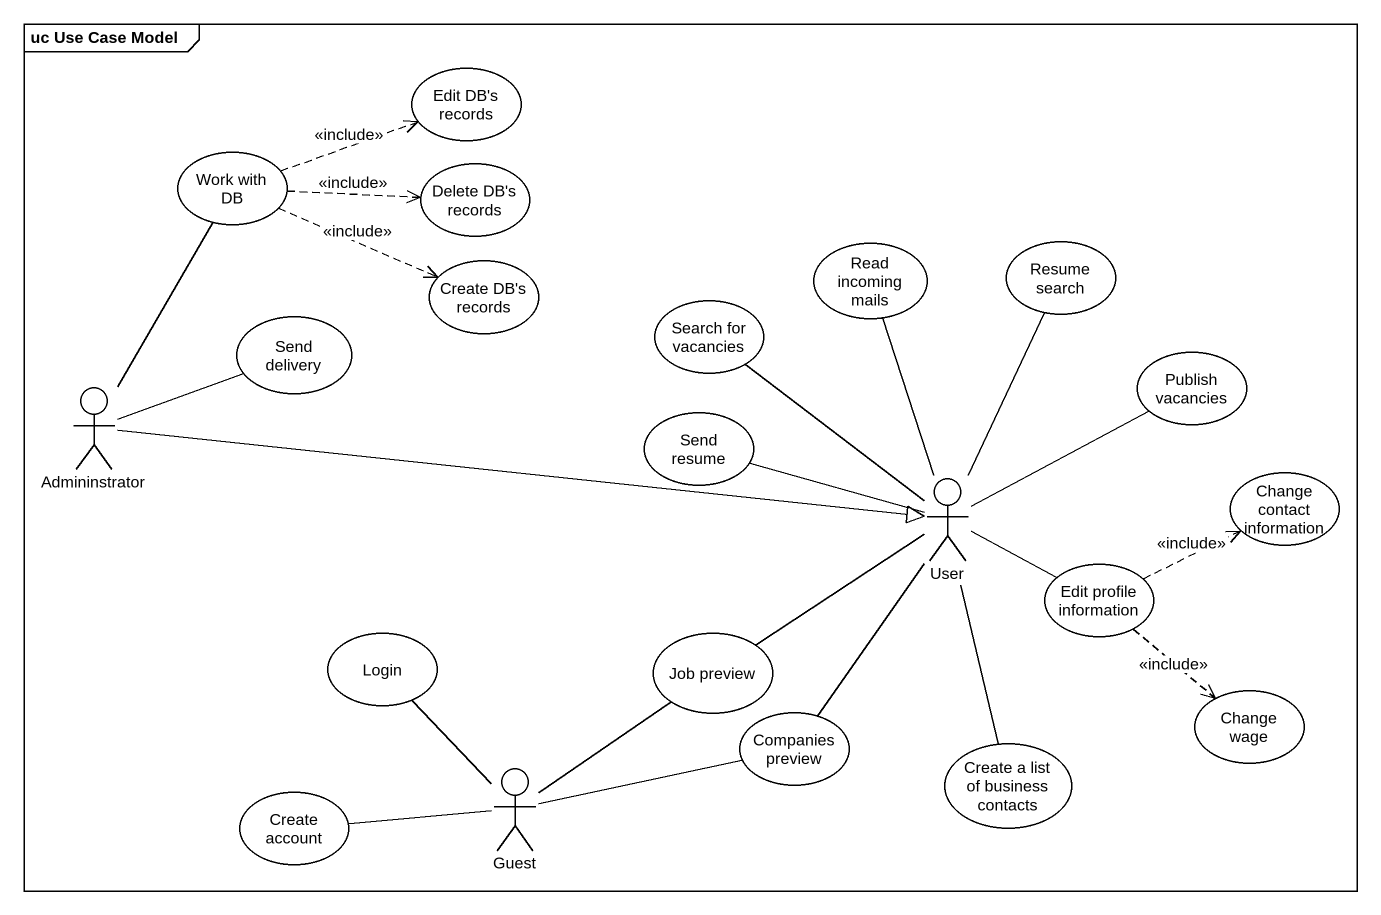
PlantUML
@startuml
mainframe uc Use Case Model
usecase "Edit DB's records" as Edit_DB_s_records
usecase "Work with DB" as Work_with_DB
usecase "Delete DB's records" as Delete_DB_s_records
usecase "Create DB's records" as Create_DB_s_records
usecase "Read incoming mails" as Read_incoming_mails
usecase "Resume search" as Resume_search
usecase "Send delivery" as Send_delivery
usecase "Search for vacancies" as Search_for_vacancies
usecase "Publish vacancies" as Publish_vacancies
actor Admininstrator
usecase "Send resume" as Send_resume
actor User
usecase "Change contact information" as Change_contact_information
usecase "Edit profile information" as Edit_profile_information
usecase Login
usecase "Job preview" as Job_preview
usecase "Change wage" as Change_wage
usecase "Companies preview" as Companies_preview
usecase "Create a list of business contacts" as Create_a_list_of_business
usecase "Create account" as Create_account
actor Guest
Work_with_DB .right.> Edit_DB_s_records : <<include>>
Work_with_DB .right.> Delete_DB_s_records : <<include>>
Work_with_DB .right.> Create_DB_s_records : <<include>>
Admininstrator -up- Work_with_DB
Admininstrator -right- Send_delivery
Admininstrator -right-|> User
User -up- Read_incoming_mails
User -up- Resume_search
User -up- Search_for_vacancies
User -up- Publish_vacancies
User -left- Send_resume
User -right- Edit_profile_information
User -left- Job_preview
User -- Companies_preview
User -- Create_a_list_of_business
Edit_profile_information .right.> Change_contact_information : <<include>>
Edit_profile_information ..> Change_wage : <<include>>
Guest -up- Login
Guest -up- Job_preview
Guest -right- Companies_preview
Guest -left- Create_account
@enduml
